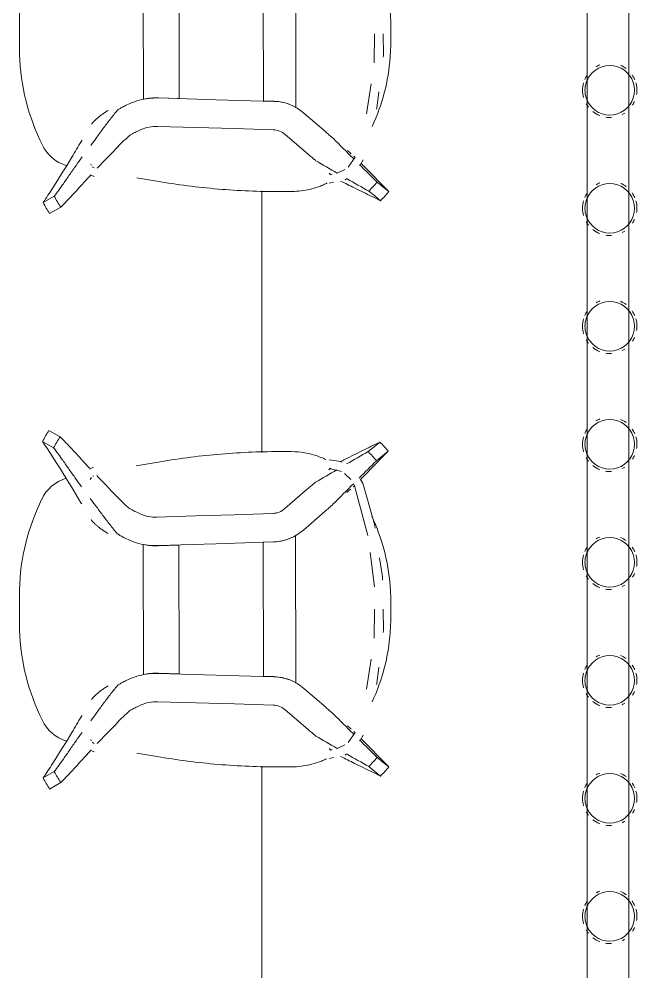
# Model space of a CAD drawing. Header units: inches. Extents: x 29752 to 32426, y -178 to 5722.
# Drawn here: x 31098.67 to 31130.09, y 4529.67 to 4578.11 of the extents above; entities that cross this region are included whole.
import ezdxf

# ---------------------------------------------------------------- set-up
doc = ezdxf.new("R2010")
doc.units = ezdxf.units.IN
doc.header["$MEASUREMENT"] = 0
doc.layers.add('E-LITE-EQPM', color=33, linetype='Continuous', lineweight=9)
doc.layers.add('I-FURN', color=30, linetype='Continuous', lineweight=9)

# ---------------------------------------------------------------- blocks, each defined once
blk = doc.blocks.new('Furniture 2 - Furniture 14-5743100-FIRST FLOOR')
at = {"layer": 'I-FURN'}
for p, q in [((31127.565, 4503.541), (31127.565, 4620.991)), ((31129.682, 4503.541), (31129.682, 4620.991)), ((31111.018, 4569.383), (31111.018, 4556.081)), ((31111.018, 4540.133), (31111.018, 4527.081))]:
    blk.add_line(p, q, dxfattribs=at)
blk = doc.blocks.new('HighTower_Nadia_Bob_BarStool - HighTower_Nadia_Bob_BarStool-V41-FIRST FLOOR')
at = {"layer": 'I-FURN'}
for p, q in [((0.715, 9.2), (-0.715, 9.2)), ((-8.233, 7.442), (-8.553, 8.01)), ((-5.364, 8.17), (-5.606, 8.057)), ((5.606, 8.057), (5.364, 8.17)), ((8.553, 8.01), (8.233, 7.442)), ((-9.116, 7.683), (-8.794, 7.117)), ((8.794, 7.117), (9.116, 7.683)), ((-7.149, 5.611), (-7.235, 5.416)), ((-6.798, 5.403), (-6.735, 5.511)), ((-6.663, 5.57), (-6.61, 5.585)), ((6.61, 5.585), (6.72, 5.525)), ((6.782, 5.455), (6.798, 5.403)), ((7.235, 5.416), (7.149, 5.611)), ((-3.629, 3.809), (-3.523, 3.588)), ((3.523, 3.588), (3.629, 3.809)), ((-7.299, 3.248), (-7.507, 2.027)), ((-4.943, 3.218), (-4.849, 3.021)), ((4.849, 3.021), (4.943, 3.218)), ((7.507, 2.027), (7.299, 3.248)), ((-3.302, 2.898), (3.302, 2.898)), ((-3.241, 2.14), (-3.274, 1.078)), ((3.274, 1.078), (3.241, 2.14)), ((-3.274, 1.078), (3.274, 1.078)), ((-3.407, -3.2), (-3.423, -3.735)), ((-3.407, -3.2), (3.407, -3.2)), ((3.423, -3.735), (3.407, -3.2)), ((-8.015, -4.222), (-8.013, -4.654)), ((-5.116, -4.313), (-6.119, -5.47)), ((6.119, -5.47), (5.116, -4.313)), ((8.013, -4.654), (8.015, -4.222)), ((-4.025, -5.258), (-4.987, -6.368)), ((-3.738, -4.854), (3.738, -4.854)), ((4.987, -6.368), (4.025, -5.258)), ((-7.59, -6.563), (-7.549, -6.763)), ((-7.145, -6.693), (-7.153, -6.576)), ((7.153, -6.576), (7.004, -7.189)), ((-6.897, -7.345), (-7.085, -6.943)), ((-7.429, -7.35), (-7.365, -7.431)), ((-6.267, -7.857), (-6.788, -7.502)), ((6.897, -7.345), (6.586, -7.664)), ((-6.681, -8.121), (-6.409, -8.27)), ((6.267, -7.857), (3.735, -8.533)), ((6.373, -7.808), (6.267, -7.857)), ((6.409, -8.27), (6.582, -8.162)), ((-2.54, -8.693), (-4.078, -8.45)), ((2.871, -8.648), (1.135, -8.86)), ((0, -8.859), (-1.486, -8.832))]:
    blk.add_line(p, q, dxfattribs=at)
at = {"layer": 'I-FURN', "flags": 128}
for points in [[(-4.691, 2.194), (-4.751, 0.232), (-4.812, -1.73), (-4.873, -3.692)], [(-3.247, 2.145), (-3.338, -0.798), (-3.429, -3.741)], [(3.429, -3.741), (3.338, -0.798), (3.247, 2.145)], [(4.873, -3.692), (4.812, -1.73), (4.751, 0.232), (4.691, 2.194)], [(7.471, -7.213), (7.505, -7.156), (7.59, -6.563)], [(-8.008, -8.553), (-8.25, -8.852), (-8.492, -9.151)], [(4.107, -8.894), (4.319, -8.862), (6.409, -8.27)], [(8.492, -9.151), (8.25, -8.852), (8.008, -8.553)], [(-8.028, -9.571), (-7.786, -9.273), (-7.544, -8.975)], [(-3.835, -8.96), (-3.784, -8.974), (-2.957, -9.077)], [(1.471, -9.275), (1.632, -9.273), (2.598, -9.125)], [(7.544, -8.975), (7.786, -9.273), (8.028, -9.571)], [(-1.193, -9.297), (-1.086, -9.31), (0, -9.295)]]:
    blk.add_lwpolyline(points, dxfattribs=at)
at = {"layer": 'I-FURN'}
for centre, radius, start, end in [((-0.715, -1.8), 11, 90, 115), ((0.715, -1.8), 11, 65, 90), ((-4.761, 6.244), 2, 115, 163.6654), ((4.761, 6.244), 2, 16.3346, 65), ((0, 10.151), 19.843, 266.5863, 273.4131)]:
    blk.add_arc(centre, radius, start, end, dxfattribs=at)
for centre, major_axis, start_param, end_param in [((-5.872, -3.659), (1, 0), 5.569832, 6.25051), ((-5.872, -3.659), (2.444, 0), 5.569084, 6.249762), ((-5.868, -3.653), (2.446, 0), 6.040781, 6.249712), ((5.868, -3.653), (2.446, 0), 3.175066, 3.383997), ((5.872, -3.659), (2.444, 0), 3.175016, 3.855694), ((5.872, -3.659), (1, 0), 3.174268, 3.854946), ((-5.868, -3.653), (2.446, 0), 5.769384, 5.792372), ((-5.868, -3.653), (2.446, 0), 5.905896, 5.986045), ((5.868, -3.653), (2.446, 0), 3.438733, 3.518884), ((5.868, -3.653), (2.446, 0), 3.632409, 3.655394)]:
    blk.add_ellipse(centre, major_axis=major_axis, ratio=0.998955, start_param=start_param, end_param=end_param, dxfattribs=at)
for points in [[(-8.553, 8.01), (-8.648, 7.958), (-8.836, 7.85), (-9.023, 7.74), (-9.116, 7.683)], [(9.116, 7.683), (9.023, 7.74), (8.836, 7.85), (8.648, 7.958), (8.553, 8.01)], [(-8.794, 7.117), (-8.701, 7.173), (-8.515, 7.283), (-8.327, 7.39), (-8.233, 7.442)], [(-8.233, 7.442), (-8.129, 7.364), (-7.918, 7.209), (-7.704, 7.055), (-7.596, 6.978)], [(7.596, 6.978), (7.704, 7.055), (7.918, 7.209), (8.129, 7.364), (8.233, 7.442)], [(8.233, 7.442), (8.327, 7.39), (8.515, 7.283), (8.701, 7.173), (8.794, 7.117)], [(-8.794, 7.117), (-8.692, 7.015), (-8.486, 6.814), (-8.275, 6.615), (-8.169, 6.516)], [(8.169, 6.516), (8.275, 6.615), (8.486, 6.814), (8.692, 7.015), (8.794, 7.117)], [(-5.649, 5.586), (-5.528, 5.495), (-5.407, 5.404), (-5.287, 5.313)], [(5.287, 5.313), (5.407, 5.404), (5.527, 5.495), (5.648, 5.585)], [(-6.809, 5.252), (-6.668, 5.117), (-6.528, 4.981), (-6.389, 4.844)], [(-5.287, 5.313), (-5.126, 5.196), (-4.805, 4.959), (-4.329, 4.598), (-4.018, 4.35), (-3.865, 4.224)], [(3.865, 4.224), (4.018, 4.35), (4.329, 4.598), (4.805, 4.959), (5.126, 5.196), (5.287, 5.313)], [(6.389, 4.844), (6.528, 4.981), (6.668, 5.117), (6.81, 5.252)], [(-6.389, 4.844), (-6.249, 4.713), (-5.971, 4.448), (-5.56, 4.046), (-5.296, 3.772), (-5.166, 3.634)], [(5.166, 3.634), (5.296, 3.772), (5.56, 4.046), (5.971, 4.448), (6.249, 4.713), (6.389, 4.844)], [(-3.865, 4.224), (-3.859, 4.219), (-3.844, 4.202), (-3.812, 4.154), (-3.772, 4.087), (-3.727, 4.005), (-3.678, 3.911), (-3.645, 3.843), (-3.629, 3.809)], [(-3.523, 3.588), (-3.457, 3.437), (-3.348, 3.125), (-3.255, 2.639), (-3.242, 2.309), (-3.247, 2.145)], [(3.247, 2.145), (3.242, 2.309), (3.255, 2.639), (3.348, 3.125), (3.457, 3.437), (3.523, 3.588)], [(4.943, 3.218), (4.976, 3.286), (5.041, 3.419), (5.124, 3.573), (5.157, 3.624), (5.166, 3.634)], [(-4.849, 3.021), (-4.793, 2.892), (-4.708, 2.62), (-4.686, 2.335), (-4.691, 2.194)], [(4.691, 2.194), (4.686, 2.335), (4.708, 2.62), (4.793, 2.892), (4.849, 3.021)], [(-3.302, 2.898), (-3.278, 2.773), (-3.243, 2.522), (-3.237, 2.267), (-3.241, 2.14)], [(3.241, 2.14), (3.237, 2.267), (3.243, 2.522), (3.278, 2.773), (3.302, 2.898)], [(-7.507, 2.027), (-7.682, 0.994), (-7.942, -1.08), (-8.021, -3.172), (-8.015, -4.222)], [(8.015, -4.222), (8.021, -3.172), (7.942, -1.08), (7.682, 0.994), (7.507, 2.027)], [(-6.119, -5.47), (-6.174, -5.532), (-6.282, -5.659), (-6.407, -5.808), (-6.444, -5.856), (-6.449, -5.864)], [(-6.449, -5.864), (-6.661, -6.226), (-6.873, -6.589), (-7.084, -6.952)], [(7.084, -6.952), (6.873, -6.589), (6.661, -6.226), (6.449, -5.864)], [(-7.168, -6.645), (-7.143, -6.614), (-7.116, -6.581), (-7.088, -6.547)], [(5.331, -6.758), (5.683, -7.111), (6.032, -7.46), (6.377, -7.805)], [(7.088, -6.546), (7.116, -6.581), (7.145, -6.616), (7.171, -6.648)], [(-7.378, -7.458), (-7.589, -7.822), (-7.799, -8.187), (-8.008, -8.553)], [(-5.93, -7.469), (-5.995, -7.543), (-6.06, -7.615), (-6.102, -7.662)], [(6.102, -7.662), (6.053, -7.608), (5.995, -7.542), (5.93, -7.469)], [(8.008, -8.553), (7.799, -8.187), (7.589, -7.822), (7.378, -7.458)], [(-7.544, -8.975), (-7.251, -8.681), (-6.956, -8.385), (-6.658, -8.087)], [(-6.22, -7.794), (-6.25, -7.827), (-6.269, -7.848), (-6.279, -7.858)], [(6.279, -7.858), (6.269, -7.848), (6.25, -7.827), (6.22, -7.794)], [(6.658, -8.087), (6.956, -8.385), (7.251, -8.681), (7.544, -8.975)], [(-7.544, -8.975), (-7.624, -8.907), (-7.78, -8.768), (-7.933, -8.625), (-8.008, -8.553)], [(8.008, -8.553), (7.933, -8.625), (7.78, -8.768), (7.624, -8.907), (7.544, -8.975)], [(-8.492, -9.151), (-8.417, -9.223), (-8.264, -9.365), (-8.107, -9.503), (-8.028, -9.571)], [(8.028, -9.571), (8.107, -9.503), (8.264, -9.365), (8.417, -9.223), (8.492, -9.151)]]:
    blk.add_open_spline(points, degree=3, dxfattribs=at)
for points, knots in [([(-5.376, 6.023), (-5.396, 6.035), (-5.69, 6.21), (-6.52, 6.71), (-7.564, 7.352), (-8.31, 7.844), (-8.553, 8.01)], [0.1852595, 0.1852595, 0.1852595, 0.1852595, 0.2, 0.4, 0.8, 1, 1, 1, 1]), ([(8.553, 8.01), (8.067, 7.678), (7.051, 7.031), (5.963, 6.374), (5.395, 6.034), (5.375, 6.022)], [0, 0, 0, 0, 0.4, 0.8, 0.8150232, 0.8150232, 0.8150232, 0.8150232]), ([(-7.596, 6.978), (-7.44, 6.871), (-7.128, 6.655), (-6.675, 6.337), (-6.38, 6.125), (-6.239, 6.023)], [0, 0, 0, 0, 0.2, 0.4, 0.5830319, 0.5830319, 0.5830319, 0.5830319]), ([(6.239, 6.022), (6.38, 6.125), (6.675, 6.337), (7.128, 6.655), (7.44, 6.871), (7.596, 6.978)], [0.4168497, 0.4168497, 0.4168497, 0.4168497, 0.6, 0.8, 1, 1, 1, 1]), ([(-8.169, 6.516), (-8.049, 6.406), (-7.81, 6.185), (-7.469, 5.873), (-7.251, 5.67), (-7.153, 5.577)], [-1, -1, -1, -1, -0.8, -0.6, -0.4342232, -0.4342232, -0.4342232, -0.4342232]), ([(7.153, 5.577), (7.251, 5.67), (7.469, 5.873), (7.81, 6.185), (8.049, 6.406), (8.169, 6.516)], [-0.5657768, -0.5657768, -0.5657768, -0.5657768, -0.4, -0.2, 0, 0, 0, 0]), ([(-3.875, 4.694), (-3.91, 4.755), (-3.965, 4.843), (-4.039, 4.95), (-4.094, 5.026), (-4.147, 5.098), (-4.2, 5.164), (-4.251, 5.226), (-4.3, 5.282), (-4.346, 5.334), (-4.405, 5.396), (-4.497, 5.486), (-4.552, 5.531), (-4.577, 5.545)], [0.2, 0.2, 0.2, 0.2, 0.3, 0.35, 0.4, 0.45, 0.5, 0.55, 0.6, 0.65, 0.7, 0.8, 1, 1, 1, 1]), ([(4.577, 5.545), (4.552, 5.531), (4.497, 5.486), (4.392, 5.383), (4.316, 5.301), (4.251, 5.226), (4.2, 5.164), (4.147, 5.098), (4.094, 5.026), (4.039, 4.95), (3.965, 4.843), (3.91, 4.755), (3.875, 4.694)], [0, 0, 0, 0, 0.2, 0.3, 0.4, 0.45, 0.5, 0.55, 0.6, 0.65, 0.7, 0.8, 0.8, 0.8, 0.8]), ([(3.629, 3.809), (3.662, 3.877), (3.712, 3.978), (3.772, 4.087), (3.812, 4.154), (3.844, 4.202), (3.859, 4.219), (3.865, 4.224)], [0, 0, 0, 0, 0.333333, 0.5, 0.666667, 0.833333, 1, 1, 1, 1]), ([(-5.166, 3.634), (-5.157, 3.624), (-5.124, 3.573), (-5.055, 3.445), (-4.992, 3.319), (-4.959, 3.252), (-4.943, 3.218)], [-1, -1, -1, -1, -0.666667, -0.333333, -0.166667, 0, 0, 0, 0]), ([(-8.013, -4.654), (-8.012, -4.808), (-7.993, -5.111), (-7.916, -5.554), (-7.809, -5.918), (-7.699, -6.202), (-7.631, -6.351), (-7.592, -6.43), (-7.587, -6.441)], [0, 0, 0, 0, 0.1, 0.2, 0.3, 0.35, 0.4, 0.4084823, 0.4084823, 0.4084823, 0.4084823]), ([(7.603, -6.407), (7.62, -6.373), (7.684, -6.237), (7.784, -5.99), (7.885, -5.662), (7.981, -5.224), (8.011, -4.884), (8.013, -4.654)], [0.6, 0.6, 0.6, 0.6, 0.625, 0.7, 0.775, 0.85, 1, 1, 1, 1]), ([(6.449, -5.864), (6.444, -5.856), (6.407, -5.808), (6.303, -5.684), (6.201, -5.564), (6.146, -5.501), (6.119, -5.47)], [-1, -1, -1, -1, -0.666667, -0.333333, -0.166667, 0, 0, 0, 0]), ([(-6.377, -7.805), (-6.36, -7.788), (-6.015, -7.443), (-5.666, -7.094), (-5.331, -6.758)], [-0.4672913, -0.4672913, -0.4672913, -0.4672913, -0.4444444, 0, 0, 0, 0]), ([(-5.331, -6.758), (-5.324, -6.751), (-5.293, -6.717), (-5.217, -6.632), (-5.148, -6.552), (-5.07, -6.463), (-5.015, -6.4), (-4.987, -6.368)], [-1, -1, -1, -1, -0.666667, -0.5, -0.333333, -0.166667, 0, 0, 0, 0]), ([(4.987, -6.368), (5.015, -6.4), (5.07, -6.463), (5.174, -6.582), (5.282, -6.705), (5.324, -6.751), (5.331, -6.758)], [-1, -1, -1, -1, -0.833333, -0.666667, -0.333333, 0, 0, 0, 0]), ([(-8.492, -9.151), (-8.42, -9.004), (-8.204, -8.563), (-7.869, -7.886), (-7.605, -7.356), (-7.488, -7.12)], [-1, -1, -1, -1, -0.8, -0.4, -0.0769361, -0.0769361, -0.0769361, -0.0769361]), ([(7.488, -7.12), (7.533, -7.21), (7.723, -7.593), (8.059, -8.27), (8.348, -8.857), (8.492, -9.151)], [-0.9230639, -0.9230639, -0.9230639, -0.9230639, -0.8, -0.4, 0, 0, 0, 0]), ([(-6.586, -8.161), (-6.602, -8.176), (-6.853, -8.424), (-7.336, -8.899), (-7.798, -9.348), (-8.028, -9.571)], [-0.8268937, -0.8268937, -0.8268937, -0.8268937, -0.8, -0.4, 0, 0, 0, 0]), ([(8.028, -9.571), (7.798, -9.348), (7.451, -9.011), (7.044, -8.611), (6.81, -8.381), (6.676, -8.25), (6.602, -8.176), (6.586, -8.161)], [-1, -1, -1, -1, -0.6, -0.4, -0.3, -0.2, -0.1731063, -0.1731063, -0.1731063, -0.1731063]), ([(-4.723, -8.729), (-4.166, -8.988), (-3.016, -9.404), (-1.805, -9.608), (-1.181, -9.657)], [0.0041228, 0.0041228, 0.0041228, 0.0041228, 0.5, 1, 1, 1, 1]), ([(1.181, -9.657), (1.805, -9.608), (3.016, -9.404), (4.166, -8.988), (4.723, -8.729)], [0, 0, 0, 0, 0.5, 0.9958772, 0.9958772, 0.9958772, 0.9958772])]:
    blk.add_open_spline(points, degree=3, knots=knots, dxfattribs=at)
blk = doc.blocks.new('HighTower_Nadia_Bob_BarStool - HighTower_Nadia_Bob_BarStool-V42-FIRST FLOOR')
at = {"layer": 'I-FURN'}
for p, q in [((0.715, 9.2), (-0.715, 9.2)), ((-8.233, 7.442), (-8.553, 8.01)), ((-5.364, 8.17), (-5.606, 8.057)), ((5.606, 8.057), (5.364, 8.17)), ((8.553, 8.01), (8.233, 7.442)), ((-9.116, 7.683), (-8.794, 7.117)), ((8.794, 7.117), (9.116, 7.683)), ((-7.149, 5.611), (-7.235, 5.416)), ((-6.798, 5.403), (-6.735, 5.511)), ((-6.663, 5.57), (-6.61, 5.585)), ((6.61, 5.585), (6.72, 5.525)), ((6.782, 5.455), (6.798, 5.403)), ((7.235, 5.416), (7.149, 5.611)), ((-3.629, 3.809), (-3.523, 3.588)), ((3.523, 3.588), (3.629, 3.809)), ((-7.299, 3.248), (-7.507, 2.027)), ((-4.943, 3.218), (-4.849, 3.021)), ((4.849, 3.021), (4.943, 3.218)), ((7.507, 2.027), (7.299, 3.248)), ((-3.302, 2.898), (3.302, 2.898)), ((-3.241, 2.14), (-3.274, 1.078)), ((3.274, 1.078), (3.241, 2.14)), ((-3.274, 1.078), (3.274, 1.078)), ((-3.407, -3.2), (-3.423, -3.735)), ((-3.407, -3.2), (3.407, -3.2)), ((3.423, -3.735), (3.407, -3.2)), ((-8.015, -4.222), (-8.013, -4.654)), ((-5.116, -4.313), (-6.119, -5.47)), ((6.119, -5.47), (5.116, -4.313)), ((8.013, -4.654), (8.015, -4.222)), ((-4.025, -5.258), (-4.987, -6.368)), ((-3.738, -4.854), (3.738, -4.854)), ((4.987, -6.368), (4.025, -5.258)), ((-7.59, -6.563), (-7.549, -6.763)), ((-7.145, -6.693), (-7.153, -6.576)), ((7.153, -6.576), (7.004, -7.189)), ((-6.897, -7.345), (-7.085, -6.943)), ((-7.429, -7.35), (-7.365, -7.431)), ((-6.267, -7.857), (-6.788, -7.502)), ((6.897, -7.345), (6.586, -7.664)), ((-6.681, -8.121), (-6.409, -8.27)), ((6.267, -7.857), (3.735, -8.533)), ((6.373, -7.808), (6.267, -7.857)), ((6.409, -8.27), (6.582, -8.162)), ((-2.54, -8.693), (-4.078, -8.45)), ((2.871, -8.648), (1.135, -8.86)), ((0, -8.859), (-1.486, -8.832))]:
    blk.add_line(p, q, dxfattribs=at)
at = {"layer": 'I-FURN', "flags": 128}
for points in [[(-4.691, 2.194), (-4.751, 0.232), (-4.812, -1.73), (-4.873, -3.692)], [(-3.247, 2.145), (-3.338, -0.798), (-3.429, -3.741)], [(3.429, -3.741), (3.338, -0.798), (3.247, 2.145)], [(4.873, -3.692), (4.812, -1.73), (4.751, 0.232), (4.691, 2.194)], [(7.471, -7.213), (7.505, -7.156), (7.59, -6.563)], [(-8.008, -8.553), (-8.25, -8.852), (-8.492, -9.151)], [(4.107, -8.894), (4.319, -8.862), (6.409, -8.27)], [(8.492, -9.151), (8.25, -8.852), (8.008, -8.553)], [(-8.028, -9.571), (-7.786, -9.273), (-7.544, -8.975)], [(-3.835, -8.96), (-3.784, -8.974), (-2.957, -9.077)], [(1.471, -9.275), (1.632, -9.273), (2.598, -9.125)], [(7.544, -8.975), (7.786, -9.273), (8.028, -9.571)], [(-1.193, -9.297), (-1.086, -9.31), (0, -9.295)]]:
    blk.add_lwpolyline(points, dxfattribs=at)
at = {"layer": 'I-FURN'}
for centre, radius, start, end in [((-0.715, -1.8), 11, 90, 115), ((0.715, -1.8), 11, 65, 90), ((-4.761, 6.244), 2, 115, 163.6654), ((4.761, 6.244), 2, 16.3346, 65), ((0, 10.151), 19.843, 266.5863, 273.4131)]:
    blk.add_arc(centre, radius, start, end, dxfattribs=at)
for centre, major_axis, start_param, end_param in [((-5.872, -3.659), (1, 0), 5.569832, 6.25051), ((-5.872, -3.659), (2.444, 0), 5.569084, 6.249762), ((-5.868, -3.653), (2.446, 0), 6.040781, 6.249712), ((5.868, -3.653), (2.446, 0), 3.175066, 3.383997), ((5.872, -3.659), (2.444, 0), 3.175016, 3.855694), ((5.872, -3.659), (1, 0), 3.174268, 3.854946), ((-5.868, -3.653), (2.446, 0), 5.769384, 5.792372), ((-5.868, -3.653), (2.446, 0), 5.905896, 5.986045), ((5.868, -3.653), (2.446, 0), 3.438733, 3.518884), ((5.868, -3.653), (2.446, 0), 3.632409, 3.655394)]:
    blk.add_ellipse(centre, major_axis=major_axis, ratio=0.998955, start_param=start_param, end_param=end_param, dxfattribs=at)
for points in [[(-8.553, 8.01), (-8.648, 7.958), (-8.836, 7.85), (-9.023, 7.74), (-9.116, 7.683)], [(9.116, 7.683), (9.023, 7.74), (8.836, 7.85), (8.648, 7.958), (8.553, 8.01)], [(-8.794, 7.117), (-8.701, 7.173), (-8.515, 7.283), (-8.327, 7.39), (-8.233, 7.442)], [(-8.233, 7.442), (-8.129, 7.364), (-7.918, 7.209), (-7.704, 7.055), (-7.596, 6.978)], [(7.596, 6.978), (7.704, 7.055), (7.918, 7.209), (8.129, 7.364), (8.233, 7.442)], [(8.233, 7.442), (8.327, 7.39), (8.515, 7.283), (8.701, 7.173), (8.794, 7.117)], [(-8.794, 7.117), (-8.692, 7.015), (-8.486, 6.814), (-8.275, 6.615), (-8.169, 6.516)], [(8.169, 6.516), (8.275, 6.615), (8.486, 6.814), (8.692, 7.015), (8.794, 7.117)], [(-5.649, 5.586), (-5.528, 5.495), (-5.407, 5.404), (-5.287, 5.313)], [(5.287, 5.313), (5.407, 5.404), (5.527, 5.495), (5.648, 5.585)], [(-6.809, 5.252), (-6.668, 5.117), (-6.528, 4.981), (-6.389, 4.844)], [(-5.287, 5.313), (-5.126, 5.196), (-4.805, 4.959), (-4.329, 4.598), (-4.018, 4.35), (-3.865, 4.224)], [(3.865, 4.224), (4.018, 4.35), (4.329, 4.598), (4.805, 4.959), (5.126, 5.196), (5.287, 5.313)], [(6.389, 4.844), (6.528, 4.981), (6.668, 5.117), (6.81, 5.252)], [(-6.389, 4.844), (-6.249, 4.713), (-5.971, 4.448), (-5.56, 4.046), (-5.296, 3.772), (-5.166, 3.634)], [(5.166, 3.634), (5.296, 3.772), (5.56, 4.046), (5.971, 4.448), (6.249, 4.713), (6.389, 4.844)], [(-3.865, 4.224), (-3.859, 4.219), (-3.844, 4.202), (-3.812, 4.154), (-3.772, 4.087), (-3.727, 4.005), (-3.678, 3.911), (-3.645, 3.843), (-3.629, 3.809)], [(-3.523, 3.588), (-3.457, 3.437), (-3.348, 3.125), (-3.255, 2.639), (-3.242, 2.309), (-3.247, 2.145)], [(3.247, 2.145), (3.242, 2.309), (3.255, 2.639), (3.348, 3.125), (3.457, 3.437), (3.523, 3.588)], [(4.943, 3.218), (4.976, 3.286), (5.041, 3.419), (5.124, 3.573), (5.157, 3.624), (5.166, 3.634)], [(-4.849, 3.021), (-4.793, 2.892), (-4.708, 2.62), (-4.686, 2.335), (-4.691, 2.194)], [(4.691, 2.194), (4.686, 2.335), (4.708, 2.62), (4.793, 2.892), (4.849, 3.021)], [(-3.302, 2.898), (-3.278, 2.773), (-3.243, 2.522), (-3.237, 2.267), (-3.241, 2.14)], [(3.241, 2.14), (3.237, 2.267), (3.243, 2.522), (3.278, 2.773), (3.302, 2.898)], [(-7.507, 2.027), (-7.682, 0.994), (-7.942, -1.08), (-8.021, -3.172), (-8.015, -4.222)], [(8.015, -4.222), (8.021, -3.172), (7.942, -1.08), (7.682, 0.994), (7.507, 2.027)], [(-6.119, -5.47), (-6.174, -5.532), (-6.282, -5.659), (-6.407, -5.808), (-6.444, -5.856), (-6.449, -5.864)], [(-6.449, -5.864), (-6.661, -6.226), (-6.873, -6.589), (-7.084, -6.952)], [(7.084, -6.952), (6.873, -6.589), (6.661, -6.226), (6.449, -5.864)], [(-7.168, -6.645), (-7.143, -6.614), (-7.116, -6.581), (-7.088, -6.547)], [(5.331, -6.758), (5.683, -7.111), (6.032, -7.46), (6.377, -7.805)], [(7.088, -6.546), (7.116, -6.581), (7.145, -6.616), (7.171, -6.648)], [(-7.378, -7.458), (-7.589, -7.822), (-7.799, -8.187), (-8.008, -8.553)], [(-5.93, -7.469), (-5.995, -7.543), (-6.06, -7.615), (-6.102, -7.662)], [(6.102, -7.662), (6.053, -7.608), (5.995, -7.542), (5.93, -7.469)], [(8.008, -8.553), (7.799, -8.187), (7.589, -7.822), (7.378, -7.458)], [(-7.544, -8.975), (-7.251, -8.681), (-6.956, -8.385), (-6.658, -8.087)], [(-6.22, -7.794), (-6.25, -7.827), (-6.269, -7.848), (-6.279, -7.858)], [(6.279, -7.858), (6.269, -7.848), (6.25, -7.827), (6.22, -7.794)], [(6.658, -8.087), (6.956, -8.385), (7.251, -8.681), (7.544, -8.975)], [(-7.544, -8.975), (-7.624, -8.907), (-7.78, -8.768), (-7.933, -8.625), (-8.008, -8.553)], [(8.008, -8.553), (7.933, -8.625), (7.78, -8.768), (7.624, -8.907), (7.544, -8.975)], [(-8.492, -9.151), (-8.417, -9.223), (-8.264, -9.365), (-8.107, -9.503), (-8.028, -9.571)], [(8.028, -9.571), (8.107, -9.503), (8.264, -9.365), (8.417, -9.223), (8.492, -9.151)]]:
    blk.add_open_spline(points, degree=3, dxfattribs=at)
for points, knots in [([(-5.376, 6.023), (-5.396, 6.035), (-5.69, 6.21), (-6.52, 6.71), (-7.564, 7.352), (-8.31, 7.844), (-8.553, 8.01)], [0.1852595, 0.1852595, 0.1852595, 0.1852595, 0.2, 0.4, 0.8, 1, 1, 1, 1]), ([(8.553, 8.01), (8.067, 7.678), (7.051, 7.031), (5.963, 6.374), (5.395, 6.034), (5.375, 6.022)], [0, 0, 0, 0, 0.4, 0.8, 0.8150232, 0.8150232, 0.8150232, 0.8150232]), ([(-7.596, 6.978), (-7.44, 6.871), (-7.128, 6.655), (-6.675, 6.337), (-6.38, 6.125), (-6.239, 6.023)], [0, 0, 0, 0, 0.2, 0.4, 0.5830319, 0.5830319, 0.5830319, 0.5830319]), ([(6.239, 6.022), (6.38, 6.125), (6.675, 6.337), (7.128, 6.655), (7.44, 6.871), (7.596, 6.978)], [0.4168497, 0.4168497, 0.4168497, 0.4168497, 0.6, 0.8, 1, 1, 1, 1]), ([(-8.169, 6.516), (-8.049, 6.406), (-7.81, 6.185), (-7.469, 5.873), (-7.251, 5.67), (-7.153, 5.577)], [-1, -1, -1, -1, -0.8, -0.6, -0.4342232, -0.4342232, -0.4342232, -0.4342232]), ([(7.153, 5.577), (7.251, 5.67), (7.469, 5.873), (7.81, 6.185), (8.049, 6.406), (8.169, 6.516)], [-0.5657768, -0.5657768, -0.5657768, -0.5657768, -0.4, -0.2, 0, 0, 0, 0]), ([(-3.875, 4.694), (-3.91, 4.755), (-3.965, 4.843), (-4.039, 4.95), (-4.094, 5.026), (-4.147, 5.098), (-4.2, 5.164), (-4.251, 5.226), (-4.3, 5.282), (-4.346, 5.334), (-4.405, 5.396), (-4.497, 5.486), (-4.552, 5.531), (-4.577, 5.545)], [0.2, 0.2, 0.2, 0.2, 0.3, 0.35, 0.4, 0.45, 0.5, 0.55, 0.6, 0.65, 0.7, 0.8, 1, 1, 1, 1]), ([(4.577, 5.545), (4.552, 5.531), (4.497, 5.486), (4.392, 5.383), (4.316, 5.301), (4.251, 5.226), (4.2, 5.164), (4.147, 5.098), (4.094, 5.026), (4.039, 4.95), (3.965, 4.843), (3.91, 4.755), (3.875, 4.694)], [0, 0, 0, 0, 0.2, 0.3, 0.4, 0.45, 0.5, 0.55, 0.6, 0.65, 0.7, 0.8, 0.8, 0.8, 0.8]), ([(3.629, 3.809), (3.662, 3.877), (3.712, 3.978), (3.772, 4.087), (3.812, 4.154), (3.844, 4.202), (3.859, 4.219), (3.865, 4.224)], [0, 0, 0, 0, 0.333333, 0.5, 0.666667, 0.833333, 1, 1, 1, 1]), ([(-5.166, 3.634), (-5.157, 3.624), (-5.124, 3.573), (-5.055, 3.445), (-4.992, 3.319), (-4.959, 3.252), (-4.943, 3.218)], [-1, -1, -1, -1, -0.666667, -0.333333, -0.166667, 0, 0, 0, 0]), ([(-8.013, -4.654), (-8.012, -4.808), (-7.993, -5.111), (-7.916, -5.554), (-7.809, -5.918), (-7.699, -6.202), (-7.637, -6.339), (-7.604, -6.407)], [0, 0, 0, 0, 0.1, 0.2, 0.3, 0.35, 0.4, 0.4, 0.4, 0.4]), ([(7.603, -6.407), (7.62, -6.373), (7.684, -6.237), (7.784, -5.99), (7.885, -5.662), (7.981, -5.224), (8.011, -4.884), (8.013, -4.654)], [0.6, 0.6, 0.6, 0.6, 0.625, 0.7, 0.775, 0.85, 1, 1, 1, 1]), ([(6.449, -5.864), (6.444, -5.856), (6.407, -5.808), (6.303, -5.684), (6.201, -5.564), (6.146, -5.501), (6.119, -5.47)], [-1, -1, -1, -1, -0.666667, -0.333333, -0.166667, 0, 0, 0, 0]), ([(-6.377, -7.805), (-6.36, -7.788), (-6.015, -7.443), (-5.666, -7.094), (-5.331, -6.758)], [-0.4672913, -0.4672913, -0.4672913, -0.4672913, -0.4444444, 0, 0, 0, 0]), ([(-5.331, -6.758), (-5.324, -6.751), (-5.293, -6.717), (-5.217, -6.632), (-5.148, -6.552), (-5.07, -6.463), (-5.015, -6.4), (-4.987, -6.368)], [-1, -1, -1, -1, -0.666667, -0.5, -0.333333, -0.166667, 0, 0, 0, 0]), ([(4.987, -6.368), (5.015, -6.4), (5.07, -6.463), (5.174, -6.582), (5.282, -6.705), (5.324, -6.751), (5.331, -6.758)], [-1, -1, -1, -1, -0.833333, -0.666667, -0.333333, 0, 0, 0, 0]), ([(-8.492, -9.151), (-8.42, -9.004), (-8.204, -8.563), (-7.869, -7.886), (-7.605, -7.356), (-7.488, -7.12)], [-1, -1, -1, -1, -0.8, -0.4, -0.0769361, -0.0769361, -0.0769361, -0.0769361]), ([(7.488, -7.12), (7.533, -7.21), (7.723, -7.593), (8.059, -8.27), (8.348, -8.857), (8.492, -9.151)], [-0.9230639, -0.9230639, -0.9230639, -0.9230639, -0.8, -0.4, 0, 0, 0, 0]), ([(-6.586, -8.161), (-6.602, -8.176), (-6.853, -8.424), (-7.336, -8.899), (-7.798, -9.348), (-8.028, -9.571)], [-0.8268937, -0.8268937, -0.8268937, -0.8268937, -0.8, -0.4, 0, 0, 0, 0]), ([(8.028, -9.571), (7.798, -9.348), (7.451, -9.011), (7.044, -8.611), (6.81, -8.381), (6.676, -8.25), (6.602, -8.176), (6.586, -8.161)], [-1, -1, -1, -1, -0.6, -0.4, -0.3, -0.2, -0.1731063, -0.1731063, -0.1731063, -0.1731063]), ([(-4.723, -8.729), (-4.166, -8.988), (-3.016, -9.404), (-1.805, -9.608), (-1.181, -9.657)], [0.0041228, 0.0041228, 0.0041228, 0.0041228, 0.5, 1, 1, 1, 1]), ([(1.181, -9.657), (1.805, -9.608), (3.016, -9.404), (4.166, -8.988), (4.723, -8.729)], [0, 0, 0, 0, 0.5, 0.9958772, 0.9958772, 0.9958772, 0.9958772])]:
    blk.add_open_spline(points, degree=3, knots=knots, dxfattribs=at)
blk = doc.blocks.new('L-PENDANT_SOCO SINGLE_2018 - L-PENDANT_SOCO SINGLE_2018-6385414-FIRST FLOOR')
at = {"layer": 'E-LITE-EQPM'}
for radius, start, end in [(1.259, 0, 143.66), (1.384, 111.3444, 120), (1.384, 53.0082, 66.5697), (1.384, 145.7766, 156.7695), (1.259, 144, 180), (1.384, 23.2305, 34.2234), (1.384, 164.2686, 180), (1.384, 180, 195.7314), (1.259, 180, 216), (1.259, 216.34, 0), (1.384, 360, 15.7314), (1.384, 351.1511, 360), (1.384, 210, 218.1448), (1.384, 326.9588, 335.9984), (1.384, 231.354, 248.6783), (1.384, 261.4006, 273.8208), (1.384, 296.8053, 303.3339)]:
    blk.add_arc((0, 0), radius, start, end, dxfattribs=at)
blk = doc.blocks.new('L-PENDANT_SOCO SINGLE_2018 - L-PENDANT_SOCO SINGLE_2018-V93-FIRST FLOOR')
at = {"layer": 'E-LITE-EQPM'}
for radius, start, end in [(1.259, 0, 143.66), (1.384, 111.3444, 120), (1.384, 53.0082, 66.5697), (1.384, 145.7766, 156.7695), (1.259, 144, 180), (1.384, 23.2305, 34.2234), (1.384, 164.2686, 180), (1.384, 180, 195.7314), (1.259, 180, 216), (1.259, 216.34, 0), (1.384, 360, 15.7314), (1.384, 351.1511, 360), (1.384, 210, 218.1448), (1.384, 326.9588, 335.9984), (1.384, 231.354, 248.6783), (1.384, 261.4006, 273.8208), (1.384, 296.8053, 303.3339)]:
    blk.add_arc((0, 0), radius, start, end, dxfattribs=at)
blk = doc.blocks.new('L-PENDANT_SOCO SINGLE_2018 - L-PENDANT_SOCO SINGLE_2018-6385495-FIRST FLOOR')
at = {"layer": 'E-LITE-EQPM'}
for radius, start, end in [(1.259, 0, 143.66), (1.384, 111.3444, 120), (1.384, 53.0082, 66.5697), (1.384, 145.7766, 156.7695), (1.259, 144, 180), (1.384, 23.2305, 34.2234), (1.384, 164.2686, 180), (1.384, 180, 195.7314), (1.259, 180, 216), (1.259, 216.34, 0), (1.384, 360, 15.7314), (1.384, 351.1511, 360), (1.384, 210, 218.1448), (1.384, 326.9588, 335.9984), (1.384, 231.354, 248.6783), (1.384, 261.4006, 273.8208), (1.384, 296.8053, 303.3339)]:
    blk.add_arc((0, 0), radius, start, end, dxfattribs=at)
blk = doc.blocks.new('L-PENDANT_SOCO SINGLE_2018 - L-PENDANT_SOCO SINGLE_2018-V94-FIRST FLOOR')
at = {"layer": 'E-LITE-EQPM'}
for radius, start, end in [(1.259, 0, 143.66), (1.384, 111.3444, 120), (1.384, 53.0082, 66.5697), (1.384, 145.7766, 156.7695), (1.259, 144, 180), (1.384, 23.2305, 34.2234), (1.384, 164.2686, 180), (1.384, 180, 195.7314), (1.259, 180, 216), (1.259, 216.34, 0), (1.384, 360, 15.7314), (1.384, 351.1511, 360), (1.384, 210, 218.1448), (1.384, 326.9588, 335.9984), (1.384, 231.354, 248.6783), (1.384, 260.7776, 273.8208), (1.384, 296.8053, 303.3339)]:
    blk.add_arc((0, 0), radius, start, end, dxfattribs=at)
blk = doc.blocks.new('L-PENDANT_SOCO SINGLE_2018 - L-PENDANT_SOCO SINGLE_2018-6385384-FIRST FLOOR')
at = {"layer": 'E-LITE-EQPM'}
for radius, start, end in [(1.259, 0, 143.66), (1.384, 111.3444, 120), (1.384, 53.0082, 66.5697), (1.384, 145.7766, 156.7695), (1.259, 144, 180), (1.384, 23.2305, 34.2234), (1.384, 164.2686, 180), (1.384, 180, 195.7314), (1.259, 180, 216), (1.259, 216.34, 0), (1.384, 360, 15.7314), (1.384, 351.1511, 360), (1.384, 210, 218.1448), (1.384, 326.9588, 335.9984), (1.384, 231.354, 248.6783), (1.384, 260.7776, 273.8208), (1.384, 296.8053, 303.3339)]:
    blk.add_arc((0, 0), radius, start, end, dxfattribs=at)
blk = doc.blocks.new('L-PENDANT_SOCO SINGLE_2018 - L-PENDANT_SOCO SINGLE_2018-6385505-FIRST FLOOR')
at = {"layer": 'E-LITE-EQPM'}
for radius, start, end in [(1.259, 0, 143.66), (1.384, 111.3444, 120), (1.384, 53.0082, 66.5697), (1.384, 145.7766, 156.7695), (1.259, 144, 180), (1.384, 23.2305, 34.2234), (1.384, 164.2686, 180), (1.384, 180, 195.7314), (1.259, 180, 216), (1.259, 216.34, 0), (1.384, 360, 15.7314), (1.384, 351.1511, 360), (1.384, 210, 218.1448), (1.384, 326.9588, 335.9984), (1.384, 231.354, 248.6783), (1.384, 260.7776, 273.8208), (1.384, 296.8053, 303.3339)]:
    blk.add_arc((0, 0), radius, start, end, dxfattribs=at)
blk = doc.blocks.new('L-PENDANT_SOCO SINGLE_2018 - L-PENDANT_SOCO SINGLE_2018-V95-FIRST FLOOR')
at = {"layer": 'E-LITE-EQPM'}
for radius, start, end in [(1.259, 0, 143.66), (1.384, 111.3444, 120), (1.384, 53.0082, 66.5697), (1.384, 145.7766, 156.7695), (1.259, 144, 180), (1.384, 23.2305, 34.2234), (1.384, 164.2686, 180), (1.384, 180, 195.7314), (1.259, 180, 216), (1.259, 216.34, 0), (1.384, 360, 15.7314), (1.384, 351.1511, 360), (1.384, 210, 218.1448), (1.384, 326.9588, 335.9984), (1.384, 231.354, 248.6783), (1.384, 261.4006, 273.7003), (1.384, 296.8053, 303.3339)]:
    blk.add_arc((0, 0), radius, start, end, dxfattribs=at)

msp = doc.modelspace()

# ---------------------------------------------------------------- block references
at = {"layer": 'E-LITE-EQPM'}
for name, p in [('L-PENDANT_SOCO SINGLE_2018 - L-PENDANT_SOCO SINGLE_2018-6385414-FIRST FLOOR', (31128.707, 4574.492)), ('L-PENDANT_SOCO SINGLE_2018 - L-PENDANT_SOCO SINGLE_2018-V93-FIRST FLOOR', (31128.707, 4568.492)), ('L-PENDANT_SOCO SINGLE_2018 - L-PENDANT_SOCO SINGLE_2018-6385495-FIRST FLOOR', (31128.707, 4562.492)), ('L-PENDANT_SOCO SINGLE_2018 - L-PENDANT_SOCO SINGLE_2018-V94-FIRST FLOOR', (31128.707, 4556.492)), ('L-PENDANT_SOCO SINGLE_2018 - L-PENDANT_SOCO SINGLE_2018-6385384-FIRST FLOOR', (31128.707, 4550.492)), ('L-PENDANT_SOCO SINGLE_2018 - L-PENDANT_SOCO SINGLE_2018-6385505-FIRST FLOOR', (31128.707, 4544.492)), ('L-PENDANT_SOCO SINGLE_2018 - L-PENDANT_SOCO SINGLE_2018-V95-FIRST FLOOR', (31128.707, 4538.492)), ('L-PENDANT_SOCO SINGLE_2018 - L-PENDANT_SOCO SINGLE_2018-V94-FIRST FLOOR', (31128.707, 4532.492))]:
    msp.add_blockref(name, p, dxfattribs=at)
at = {"layer": 'I-FURN'}
msp.add_blockref('Furniture 2 - Furniture 14-5743100-FIRST FLOOR', (0, 0), dxfattribs=at)
at = {"layer": 'I-FURN', "rotation": 90.11169270231431}
for name, p in [('HighTower_Nadia_Bob_BarStool - HighTower_Nadia_Bob_BarStool-V41-FIRST FLOOR', (31107.884, 4577.35)), ('HighTower_Nadia_Bob_BarStool - HighTower_Nadia_Bob_BarStool-V42-FIRST FLOOR', (31107.884, 4548.1))]:
    msp.add_blockref(name, p, dxfattribs=at)

doc.saveas('drawing.dxf')
